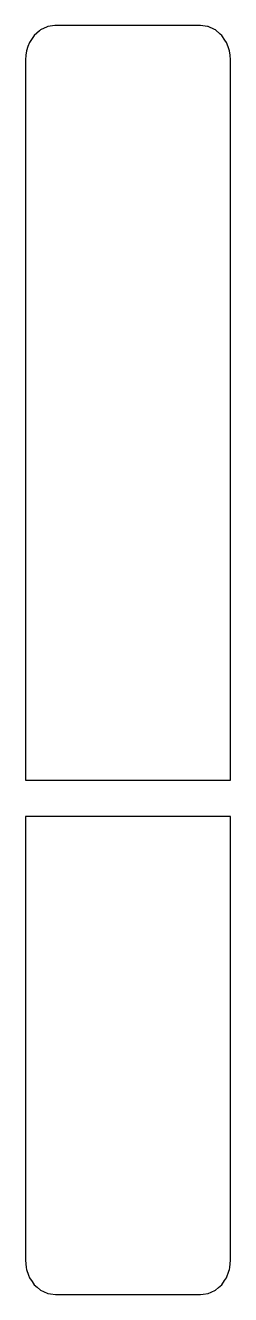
# Model space of a CAD drawing. Header units: metres. Extents: x 2.4 to 16, y -14.7 to 69.5.
import ezdxf

# ---------------------------------------------------------------- set-up
doc = ezdxf.new("R2010")
doc.units = ezdxf.units.M

msp = doc.modelspace()

# ---------------------------------------------------------------- linework, layer by layer
for p, q in [((3.327, 69.084), (2.986, 68.786)), ((3.4, 69.149), (3.327, 69.084)), ((3.833, 69.353), (3.4, 69.149)), ((3.882, 69.376), (3.833, 69.353)), ((4.361, 69.448), (3.882, 69.376)), ((4.4, 69.454), (4.361, 69.448)), ((13.288, 69.454), (4.4, 69.454)), ((14, 69.454), (13.288, 69.454)), ((14.47, 69.384), (14, 69.454)), ((14.518, 69.376), (14.47, 69.384)), ((14.93, 69.182), (14.518, 69.376)), ((15, 69.149), (14.93, 69.182)), ((15.319, 68.869), (15, 69.149)), ((2.668, 68.313), (2.571, 68.046)), ((2.889, 68.642), (2.668, 68.313)), ((2.986, 68.786), (2.889, 68.642)), ((15.414, 68.786), (15.319, 68.869)), ((15.624, 68.474), (15.414, 68.786)), ((15.732, 68.313), (15.624, 68.474)), ((15.837, 68.025), (15.732, 68.313)), ((2.434, 67.478), (2.4, 67.163)), ((2.468, 67.763), (2.434, 67.478)), ((2.571, 68.046), (2.468, 67.763)), ((15.932, 67.763), (15.837, 68.025)), ((15.966, 67.478), (15.932, 67.763)), ((16, 67.163), (15.966, 67.478)), ((2.4, 67.163), (2.4, 65.945)), ((16, 65.11), (16, 67.163)), ((2.4, 65.945), (2.4, 64.321)), ((16, 64.739), (16, 65.11)), ((2.4, 64.321), (2.4, 64.112)), ((2.4, 64.112), (2.4, 62.847)), ((16, 62.533), (16, 64.739)), ((2.4, 62.847), (2.4, 61.836)), ((16, 61.308), (16, 62.533)), ((2.4, 61.836), (2.4, 61.533)), ((2.4, 61.533), (2.4, 60.675)), ((2.4, 60.675), (2.4, 60.33)), ((16, 60.699), (16, 61.308)), ((16, 59.829), (16, 60.699)), ((2.4, 60.33), (2.4, 59.573)), ((16, 59.185), (16, 59.829)), ((2.4, 59.573), (2.4, 58.879)), ((16, 58.665), (16, 59.185)), ((2.4, 58.879), (2.4, 58.51)), ((2.4, 58.51), (2.4, 57.848)), ((16, 58.213), (16, 58.665)), ((16, 58.665), (16, 58.665)), ((16, 57.797), (16, 58.213)), ((2.4, 57.848), (2.4, 57.474)), ((2.4, 57.474), (2.4, 56.812)), ((16, 57.391), (16, 57.797)), ((16, 56.662), (16, 57.391)), ((2.4, 56.812), (2.4, 56.453)), ((2.4, 56.453), (2.4, 56.155)), ((16, 55.989), (16, 56.662)), ((2.4, 56.155), (2.4, 55.941)), ((2.4, 55.941), (2.4, 53.124)), ((16, 44.783), (16, 55.989)), ((2.4, 53.124), (2.4, 50.266)), ((2.4, 50.266), (2.4, 44.783)), ((2.4, 44.783), (2.4, 36.456)), ((16, 36.456), (16, 44.783)), ((2.4, 36.456), (2.4, 35.001)), ((16, 35.001), (16, 36.456)), ((2.4, 35.001), (2.4, 30.755)), ((16, 29.744), (16, 35.001)), ((2.4, 30.755), (2.4, 26.34)), ((16, 26.34), (16, 29.744)), ((2.4, 26.34), (2.4, 26.068)), ((16, 25.66), (16, 26.34)), ((2.4, 26.068), (2.4, 25.66)), ((2.4, 25.66), (2.4, 22.189)), ((16, 19.412), (16, 25.66)), ((2.4, 22.189), (2.4, 19.412)), ((2.4, 19.412), (6.189, 19.412)), ((6.189, 19.412), (16, 19.412)), ((12.211, 16.999), (2.4, 16.999)), ((2.4, 16.999), (2.4, 10.541)), ((16, 16.999), (12.211, 16.999)), ((16, 10.541), (16, 16.999)), ((2.4, 10.541), (2.4, 6.053)), ((16, -0.157), (16, 10.541)), ((2.4, 6.053), (2.4, 2.432)), ((2.4, 2.432), (2.4, -0.681)), ((2.4, -0.681), (2.4, -0.955)), ((16, -0.89), (16, -0.157)), ((2.4, -0.955), (2.4, -1.296)), ((2.4, -1.296), (2.4, -1.672)), ((2.4, -1.672), (2.4, -2.342)), ((16, -1.705), (16, -0.89)), ((2.4, -2.342), (2.4, -2.715)), ((16, -2.024), (16, -1.705)), ((16, -2.361), (16, -2.024)), ((16, -2.738), (16, -2.361)), ((2.4, -2.715), (2.4, -3.406)), ((16, -3.192), (16, -2.738)), ((16, -3.785), (16, -3.192)), ((2.4, -3.406), (2.4, -4.143)), ((2.4, -4.143), (2.4, -4.503)), ((16, -4.575), (16, -3.785)), ((2.4, -4.503), (2.4, -5.324)), ((16, -5.391), (16, -4.575)), ((2.4, -5.324), (2.4, -5.651)), ((2.4, -5.651), (2.4, -6.601)), ((16, -6.75), (16, -5.391)), ((2.4, -6.601), (2.4, -7.744)), ((16, -7.545), (16, -6.75)), ((16, -10.181), (16, -7.545)), ((2.4, -7.744), (2.4, -8.011)), ((2.4, -8.011), (2.4, -9.437)), ((2.4, -9.437), (2.4, -11.373)), ((16, -10.652), (16, -10.181)), ((16, -12.424), (16, -10.652)), ((16, -10.652), (16, -10.652)), ((2.4, -11.373), (2.4, -11.455)), ((2.4, -11.455), (2.4, -12.424)), ((2.4, -12.424), (2.452, -12.898)), ((15.948, -12.898), (16, -12.424)), ((2.452, -12.898), (2.468, -13.034)), ((2.468, -13.034), (2.606, -13.408)), ((2.606, -13.408), (2.668, -13.575)), ((15.732, -13.575), (15.888, -13.152)), ((15.888, -13.152), (15.932, -13.034)), ((15.932, -13.034), (15.948, -12.898)), ((2.668, -13.575), (2.848, -13.838)), ((2.848, -13.838), (2.986, -14.041)), ((2.986, -14.041), (3.178, -14.207)), ((3.178, -14.207), (3.4, -14.398)), ((15, -14.398), (15.194, -14.23)), ((15.194, -14.23), (15.414, -14.041)), ((15.414, -14.041), (15.605, -13.761)), ((15.605, -13.761), (15.732, -13.575)), ((3.4, -14.398), (3.589, -14.486)), ((3.589, -14.486), (3.882, -14.622)), ((3.882, -14.622), (4.065, -14.649)), ((4.065, -14.649), (4.4, -14.699)), ((4.4, -14.699), (7.667, -14.699)), ((7.667, -14.699), (14, -14.699)), ((14, -14.699), (14.18, -14.672)), ((14.18, -14.672), (14.518, -14.622)), ((14.518, -14.622), (14.704, -14.536)), ((14.704, -14.536), (15, -14.398))]:
    msp.add_line(p, q)

doc.saveas('drawing.dxf')
